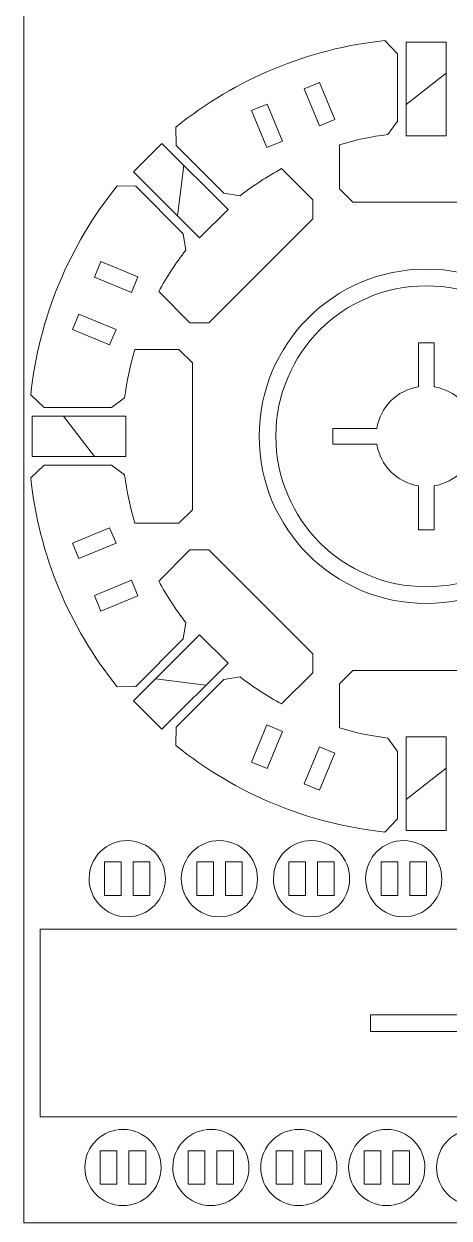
# Model space of a CAD drawing. Header units: centimetres. Extents: x -226 to -75, y 0 to 222.
# Drawn here: x -225.84 to -219.47, y 102.32 to 120.18 of the extents above; entities that cross this region are included whole.
import ezdxf

# ---------------------------------------------------------------- set-up
doc = ezdxf.new("R2010")
doc.units = ezdxf.units.CM
doc.header["$MEASUREMENT"] = 0
doc.layers.add('layer 1', color=7, linetype='Continuous')

msp = doc.modelspace()

# ---------------------------------------------------------------- linework, layer by layer
at = {"layer": 'layer 1', "color": 250, "lineweight": 20}
msp.add_lwpolyline([(-225.83724, 102.24642), (-175.83724, 102.24642), (-175.83724, 132.24642), (-225.83724, 132.24642), (-225.83724, 102.24642)], close=True, dxfattribs=at)
at = {"layer": 'layer 1', "color": 242, "lineweight": 9}
for points in [[(-220.43713, 119.92623), (-221.58178, 119.806), (-222.6672, 119.35653), (-223.56153, 118.6321)], [(-220.24627, 119.72724), (-220.24627, 119.72724), (-220.43712, 119.92624), (-220.43712, 119.92624)], [(-220.24627, 118.72065), (-220.24627, 118.72065), (-220.24627, 119.72723), (-220.24627, 119.72723)], [(-221.64387, 119.20483), (-221.64387, 119.20483), (-221.4129, 119.30046), (-221.4129, 119.30046)], [(-221.41291, 119.30046), (-221.41291, 119.30046), (-221.18325, 118.74614), (-221.18325, 118.74614)], [(-219.51619, 119.43737), (-219.51619, 119.43737), (-220.11619, 118.97068), (-220.11619, 118.97068)], [(-221.41428, 118.65047), (-221.41428, 118.65047), (-221.64387, 119.20483), (-221.64387, 119.20483)], [(-222.42914, 118.87954), (-222.42914, 118.87954), (-222.19818, 118.97518), (-222.19818, 118.97518)], [(-222.19818, 118.97517), (-222.19818, 118.97517), (-221.96859, 118.42092), (-221.96859, 118.42092)], [(-222.19956, 118.32522), (-222.19956, 118.32522), (-222.42915, 118.87954), (-222.42915, 118.87954)], [(-223.56161, 118.63197), (-223.56161, 118.63197), (-223.5559, 118.35638), (-223.5559, 118.35638)], [(-221.18326, 118.74614), (-221.18326, 118.74614), (-221.41429, 118.65047), (-221.41429, 118.65047)], [(-220.39103, 118.52221), (-220.39103, 118.52221), (-220.24625, 118.72065), (-220.24625, 118.72065)], [(-221.9686, 118.42093), (-221.9686, 118.42093), (-222.19956, 118.32522), (-222.19956, 118.32522)], [(-221.11621, 118.36905), (-220.87795, 118.44013), (-220.63775, 118.49079), (-220.39102, 118.52222)], [(-223.5559, 118.3564), (-223.5559, 118.3564), (-222.84413, 117.6446), (-222.84413, 117.6446)], [(-221.11629, 117.70862), (-221.11629, 117.70862), (-221.11621, 118.36906), (-221.11621, 118.36906)], [(-223.53701, 117.30534), (-223.53701, 117.30534), (-223.44268, 118.05947), (-223.44268, 118.05947)], [(-222.6014, 117.60658), (-222.40469, 117.75883), (-222.19916, 117.89286), (-221.98026, 118.01118)], [(-221.98025, 118.01117), (-221.98025, 118.01117), (-221.51338, 117.54423), (-221.51338, 117.54423)], [(-224.43963, 117.75396), (-225.16411, 116.85969), (-225.61362, 115.77445), (-225.73382, 114.62968)], [(-224.16395, 117.74831), (-224.16395, 117.74831), (-224.43961, 117.75395), (-224.43961, 117.75395)], [(-223.4522, 117.03675), (-223.4522, 117.03675), (-224.16396, 117.74829), (-224.16396, 117.74829)], [(-220.91626, 117.50862), (-220.91626, 117.50862), (-221.11629, 117.70861), (-221.11629, 117.70861)], [(-222.84414, 117.64461), (-222.84414, 117.64461), (-222.60139, 117.60665), (-222.60139, 117.60665)], [(-221.51337, 117.54424), (-221.51337, 117.54424), (-221.51337, 117.26146), (-221.51337, 117.26146)], [(-218.71624, 117.50862), (-218.71624, 117.50862), (-220.91625, 117.50862), (-220.91625, 117.50862)], [(-223.06896, 115.70584), (-223.06896, 115.70584), (-221.51335, 117.26145), (-221.51335, 117.26145)], [(-223.41423, 116.79401), (-223.41423, 116.79401), (-223.45219, 117.03675), (-223.45219, 117.03675)], [(-224.78283, 116.39066), (-224.78283, 116.39066), (-224.68712, 116.62169), (-224.68712, 116.62169)], [(-224.68713, 116.62169), (-224.68713, 116.62169), (-224.13281, 116.3921), (-224.13281, 116.3921)], [(-223.81869, 116.17279), (-223.70037, 116.39155), (-223.56652, 116.59729), (-223.41423, 116.79399)], [(-224.22852, 116.16115), (-224.22852, 116.16115), (-224.78284, 116.39066), (-224.78284, 116.39066)], [(-224.13281, 116.3921), (-224.13281, 116.3921), (-224.22852, 116.16114), (-224.22852, 116.16114)], [(-223.35181, 115.70584), (-223.35181, 115.70584), (-223.81867, 116.17278), (-223.81867, 116.17278)], [(-224.4581, 115.60676), (-224.4581, 115.60676), (-224.55373, 115.37573), (-224.55373, 115.37573)], [(-223.06896, 115.70584), (-223.06896, 115.70584), (-223.35182, 115.70584), (-223.35182, 115.70584)], [(-224.3298, 114.5835), (-224.29837, 114.83037), (-224.24768, 115.07044), (-224.17663, 115.3087)], [(-224.17663, 115.30869), (-224.17663, 115.30869), (-223.5162, 115.30883), (-223.5162, 115.30883)], [(-223.51621, 115.30883), (-223.51621, 115.30883), (-223.31632, 115.1088), (-223.31632, 115.1088)], [(-223.31632, 115.10881), (-223.31632, 115.10881), (-223.31625, 112.90885), (-223.31625, 112.90885)], [(-225.73382, 114.62959), (-225.73382, 114.62959), (-225.53495, 114.43881), (-225.53495, 114.43881)], [(-224.52824, 114.43874), (-224.52824, 114.43874), (-224.3298, 114.58352), (-224.3298, 114.58352)], [(-225.53496, 114.4388), (-225.53496, 114.4388), (-224.52824, 114.43873), (-224.52824, 114.43873)], [(-224.77828, 113.70879), (-224.77828, 113.70879), (-225.2449, 114.30879), (-225.2449, 114.30879)], [(-225.53483, 113.57877), (-225.53483, 113.57877), (-225.73382, 113.38793), (-225.73382, 113.38793)], [(-224.52831, 113.57877), (-224.52831, 113.57877), (-225.53482, 113.57877), (-225.53482, 113.57877)], [(-224.3298, 113.43408), (-224.3298, 113.43408), (-224.52831, 113.57878), (-224.52831, 113.57878)], [(-224.17663, 112.70881), (-224.24768, 112.94715), (-224.29838, 113.18739), (-224.32981, 113.43409)], [(-225.73374, 113.38791), (-225.61366, 112.24318), (-225.16418, 111.1579), (-224.43954, 110.2635)], [(-223.31625, 112.90884), (-223.31625, 112.90884), (-223.51621, 112.70874), (-223.51621, 112.70874)], [(-223.51621, 112.70875), (-223.51621, 112.70875), (-224.17664, 112.70882), (-224.17664, 112.70882)], [(-224.55373, 112.6417), (-224.55373, 112.6417), (-224.45809, 112.41074), (-224.45809, 112.41074)], [(-223.81869, 111.84479), (-223.81869, 111.84479), (-223.35182, 112.31165), (-223.35182, 112.31165)], [(-223.35181, 112.31166), (-223.35181, 112.31166), (-223.06895, 112.31166), (-223.06895, 112.31166)], [(-223.06896, 112.31166), (-223.06896, 112.31166), (-221.51335, 110.75605), (-221.51335, 110.75605)], [(-224.78283, 111.62692), (-224.78283, 111.62692), (-224.22844, 111.85644), (-224.22844, 111.85644)], [(-224.22845, 111.85643), (-224.22845, 111.85643), (-224.13281, 111.62554), (-224.13281, 111.62554)], [(-223.41423, 111.22363), (-223.56649, 111.42027), (-223.70037, 111.62594), (-223.81869, 111.84477)], [(-224.68713, 111.39589), (-224.68713, 111.39589), (-224.78284, 111.62692), (-224.78284, 111.62692)], [(-224.13281, 111.62554), (-224.13281, 111.62554), (-224.68713, 111.39588), (-224.68713, 111.39588)], [(-223.4522, 110.98103), (-223.4522, 110.98103), (-223.41424, 111.22364), (-223.41424, 111.22364)], [(-224.16402, 110.26914), (-224.16402, 110.26914), (-223.45219, 110.98104), (-223.45219, 110.98104)], [(-221.51337, 110.75606), (-221.51337, 110.75606), (-221.51337, 110.47321), (-221.51337, 110.47321)], [(-223.11279, 110.28795), (-223.11279, 110.28795), (-223.86699, 110.38221), (-223.86699, 110.38221)], [(-222.84414, 110.37283), (-222.84414, 110.37283), (-223.5559, 109.66114), (-223.5559, 109.66114)], [(-222.6014, 110.4108), (-222.6014, 110.4108), (-222.84414, 110.37284), (-222.84414, 110.37284)], [(-221.98025, 110.00635), (-222.199, 110.12467), (-222.40474, 110.25851), (-222.60145, 110.41088)], [(-221.51337, 110.47322), (-221.51337, 110.47322), (-221.98023, 110.00636), (-221.98023, 110.00636)], [(-221.11621, 110.30875), (-221.11621, 110.30875), (-220.91626, 110.50885), (-220.91626, 110.50885)], [(-220.91626, 110.50885), (-220.91626, 110.50885), (-218.71625, 110.50877), (-218.71625, 110.50877)], [(-224.43956, 110.26348), (-224.43956, 110.26348), (-224.16401, 110.26913), (-224.16401, 110.26913)], [(-221.11629, 109.6484), (-221.11629, 109.6484), (-221.11621, 110.30876), (-221.11621, 110.30876)], [(-223.5559, 109.66114), (-223.5559, 109.66114), (-223.56154, 109.38548), (-223.56154, 109.38548)], [(-222.42914, 109.1379), (-222.42914, 109.1379), (-222.19955, 109.6923), (-222.19955, 109.6923)], [(-222.19956, 109.69229), (-222.19956, 109.69229), (-221.9686, 109.59658), (-221.9686, 109.59658)], [(-221.9686, 109.59658), (-221.9686, 109.59658), (-222.19812, 109.04226), (-222.19812, 109.04226)], [(-220.39103, 109.49523), (-220.63777, 109.52666), (-220.87789, 109.57736), (-221.1163, 109.64841)], [(-220.24627, 109.29686), (-220.24627, 109.29686), (-220.39098, 109.49523), (-220.39098, 109.49523)], [(-223.56154, 109.38547), (-222.66718, 108.6609), (-221.58186, 108.21139), (-220.43714, 108.09127)], [(-221.64387, 108.81262), (-221.64387, 108.81262), (-221.41421, 109.36694), (-221.41421, 109.36694)], [(-221.41422, 109.36694), (-221.41422, 109.36694), (-221.18325, 109.2713), (-221.18325, 109.2713)], [(-220.24627, 108.29013), (-220.24627, 108.29013), (-220.24627, 109.29686), (-220.24627, 109.29686)], [(-222.19811, 109.04227), (-222.19811, 109.04227), (-222.42915, 109.1379), (-222.42915, 109.1379)], [(-221.18326, 109.2713), (-221.18326, 109.2713), (-221.41292, 108.71698), (-221.41292, 108.71698)], [(-219.51619, 109.04668), (-219.51619, 109.04668), (-220.11619, 108.57999), (-220.11619, 108.57999)], [(-221.41291, 108.71698), (-221.41291, 108.71698), (-221.64387, 108.81262), (-221.64387, 108.81262)], [(-220.43713, 108.09128), (-220.43713, 108.09128), (-220.24627, 108.29014), (-220.24627, 108.29014)]]:
    msp.add_open_spline(points, degree=3, dxfattribs=at)
for points, knots in [([(-220.11619, 118.50404), (-220.11619, 118.50404), (-219.51619, 118.50404), (-219.51619, 118.50404), (-219.51619, 118.50404), (-219.51619, 118.50404), (-219.51619, 119.90407), (-219.51619, 119.90407), (-219.51619, 119.90407), (-219.51619, 119.90407), (-220.11619, 119.90407), (-220.11619, 119.90407), (-220.11619, 119.90407), (-220.11619, 119.90407), (-220.11619, 118.50404), (-220.11619, 118.50404)], [0, 0, 0, 0, 0.2, 0.2, 0.2, 0.2, 0.4, 0.4, 0.4, 0.4, 0.6, 0.6, 0.6, 0.6, 1, 1, 1, 1]), ([(-223.77273, 118.38951), (-223.77273, 118.38951), (-224.19695, 117.96522), (-224.19695, 117.96522), (-224.19695, 117.96522), (-224.19695, 117.96522), (-223.20705, 116.97545), (-223.20705, 116.97545), (-223.20705, 116.97545), (-223.20705, 116.97545), (-222.78273, 117.39958), (-222.78273, 117.39958), (-222.78273, 117.39958), (-222.78273, 117.39958), (-223.77273, 118.38951), (-223.77273, 118.38951)], [0, 0, 0, 0, 0.2, 0.2, 0.2, 0.2, 0.4, 0.4, 0.4, 0.4, 0.6, 0.6, 0.6, 0.6, 1, 1, 1, 1]), ([(-219.81625, 116.50876), (-218.43559, 116.50883), (-217.31629, 115.3895), (-217.31629, 114.00873), (-217.31629, 114.00873), (-217.31629, 112.62806), (-218.43559, 111.50884), (-219.81625, 111.50884), (-219.81625, 111.50884), (-221.19698, 111.50884), (-222.31627, 112.62806), (-222.31627, 114.0088), (-222.31627, 114.0088), (-222.31627, 115.38957), (-221.19698, 116.50876), (-219.81625, 116.50876)], [0, 0, 0, 0, 0.2, 0.2, 0.2, 0.2, 0.4, 0.4, 0.4, 0.4, 0.6, 0.6, 0.6, 0.6, 1, 1, 1, 1]), ([(-219.81625, 116.25878), (-218.57366, 116.25878), (-217.56627, 115.25135), (-217.56627, 114.00873), (-217.56627, 114.00873), (-217.56627, 112.76614), (-218.57366, 111.75878), (-219.81625, 111.75878), (-219.81625, 111.75878), (-221.0589, 111.75871), (-222.06622, 112.76614), (-222.06629, 114.00873), (-222.06629, 114.00873), (-222.06622, 115.25142), (-221.05883, 116.25878), (-219.81625, 116.25878)], [0, 0, 0, 0, 0.2, 0.2, 0.2, 0.2, 0.4, 0.4, 0.4, 0.4, 0.6, 0.6, 0.6, 0.6, 1, 1, 1, 1]), ([(-224.4581, 115.60676), (-224.4581, 115.60676), (-225.01242, 115.83642), (-225.01242, 115.83642), (-225.01242, 115.83642), (-225.01242, 115.83642), (-225.10805, 115.60545), (-225.10805, 115.60545), (-225.10805, 115.60545), (-225.10805, 115.60545), (-224.55373, 115.37573), (-224.55373, 115.37573)], [0, 0, 0, 0, 0.25, 0.25, 0.25, 0.25, 0.5, 0.5, 0.5, 0.5, 1, 1, 1, 1]), ([(-221.21626, 114.12544), (-221.21626, 114.12544), (-220.55633, 114.12544), (-220.55633, 114.12544), (-220.55633, 114.12544), (-220.5061, 114.44604), (-220.25351, 114.69863), (-219.9329, 114.74887), (-219.9329, 114.74887), (-219.9329, 114.74887), (-219.9329, 115.40874), (-219.9329, 115.40874), (-219.9329, 115.40874), (-219.9329, 115.40874), (-219.69968, 115.40881), (-219.69968, 115.40881), (-219.69968, 115.40881), (-219.69968, 115.40881), (-219.69968, 114.74887), (-219.69968, 114.74887), (-219.69968, 114.74887), (-219.37901, 114.69863), (-219.12642, 114.44597), (-219.07632, 114.12551), (-219.07632, 114.12551), (-219.07632, 114.12551), (-218.41631, 114.12558), (-218.41631, 114.12558), (-218.41631, 114.12558), (-218.41631, 114.12558), (-218.41631, 113.89222), (-218.41631, 113.89222), (-218.41631, 113.89222), (-218.41631, 113.89222), (-219.07632, 113.89215), (-219.07632, 113.89215), (-219.07632, 113.89215), (-219.12642, 113.57154), (-219.37915, 113.31909), (-219.69968, 113.26879), (-219.69968, 113.26879), (-219.69968, 113.26879), (-219.69968, 112.60878), (-219.69968, 112.60878), (-219.69968, 112.60878), (-219.69968, 112.60878), (-219.9329, 112.60885), (-219.9329, 112.60885), (-219.9329, 112.60885), (-219.9329, 112.60885), (-219.93297, 113.26886), (-219.93297, 113.26886), (-219.93297, 113.26886), (-220.25351, 113.31909), (-220.5061, 113.57168), (-220.55619, 113.89208), (-220.55619, 113.89208), (-220.55619, 113.89208), (-221.21633, 113.89208), (-221.21633, 113.89208), (-221.21633, 113.89208), (-221.21633, 113.89208), (-221.21626, 114.12544), (-221.21626, 114.12544)], [0, 0, 0, 0, 0.05882353, 0.05882353, 0.05882353, 0.05882353, 0.11764706, 0.11764706, 0.11764706, 0.11764706, 0.17647059, 0.17647059, 0.17647059, 0.17647059, 0.23529412, 0.23529412, 0.23529412, 0.23529412, 0.29411765, 0.29411765, 0.29411765, 0.29411765, 0.35294118, 0.35294118, 0.35294118, 0.35294118, 0.41176471, 0.41176471, 0.41176471, 0.41176471, 0.47058824, 0.47058824, 0.47058824, 0.47058824, 0.52941176, 0.52941176, 0.52941176, 0.52941176, 0.58823529, 0.58823529, 0.58823529, 0.58823529, 0.64705882, 0.64705882, 0.64705882, 0.64705882, 0.70588235, 0.70588235, 0.70588235, 0.70588235, 0.76470588, 0.76470588, 0.76470588, 0.76470588, 0.82352941, 0.82352941, 0.82352941, 0.82352941, 0.88235294, 0.88235294, 0.88235294, 0.88235294, 1, 1, 1, 1]), ([(-225.71156, 114.30879), (-225.71156, 114.30879), (-225.71149, 113.70878), (-225.71149, 113.70878), (-225.71149, 113.70878), (-225.71149, 113.70878), (-224.31152, 113.70878), (-224.31152, 113.70878), (-224.31152, 113.70878), (-224.31152, 113.70878), (-224.31152, 114.30879), (-224.31152, 114.30879), (-224.31152, 114.30879), (-224.31152, 114.30879), (-225.71156, 114.30879), (-225.71156, 114.30879)], [0, 0, 0, 0, 0.2, 0.2, 0.2, 0.2, 0.4, 0.4, 0.4, 0.4, 0.6, 0.6, 0.6, 0.6, 1, 1, 1, 1]), ([(-224.55373, 112.6417), (-224.55373, 112.6417), (-225.10805, 112.41212), (-225.10805, 112.41212), (-225.10805, 112.41212), (-225.10805, 112.41212), (-225.01241, 112.18115), (-225.01241, 112.18115), (-225.01241, 112.18115), (-225.01241, 112.18115), (-224.45809, 112.41074), (-224.45809, 112.41074)], [0, 0, 0, 0, 0.25, 0.25, 0.25, 0.25, 0.5, 0.5, 0.5, 0.5, 1, 1, 1, 1]), ([(-224.19696, 110.05223), (-224.19696, 110.05223), (-223.77267, 109.62802), (-223.77267, 109.62802), (-223.77267, 109.62802), (-223.77267, 109.62802), (-222.78274, 110.61791), (-222.78274, 110.61791), (-222.78274, 110.61791), (-222.78274, 110.61791), (-223.20696, 111.04223), (-223.20696, 111.04223), (-223.20696, 111.04223), (-223.20696, 111.04223), (-224.19696, 110.05223), (-224.19696, 110.05223)], [0, 0, 0, 0, 0.2, 0.2, 0.2, 0.2, 0.4, 0.4, 0.4, 0.4, 0.6, 0.6, 0.6, 0.6, 1, 1, 1, 1]), ([(-220.11619, 108.1134), (-220.11619, 108.1134), (-219.51619, 108.1134), (-219.51619, 108.1134), (-219.51619, 108.1134), (-219.51619, 108.1134), (-219.51619, 109.51343), (-219.51619, 109.51343), (-219.51619, 109.51343), (-219.51619, 109.51343), (-220.11619, 109.51343), (-220.11619, 109.51343), (-220.11619, 109.51343), (-220.11619, 109.51343), (-220.11619, 108.1134), (-220.11619, 108.1134)], [0, 0, 0, 0, 0.2, 0.2, 0.2, 0.2, 0.4, 0.4, 0.4, 0.4, 0.6, 0.6, 0.6, 0.6, 1, 1, 1, 1]), ([(-224.29397, 106.82302), (-224.60879, 106.82496), (-224.8624, 107.08174), (-224.86043, 107.39656), (-224.86043, 107.39656), (-224.85849, 107.7113), (-224.60177, 107.96491), (-224.28695, 107.96297), (-224.28695, 107.96297), (-223.97213, 107.96107), (-223.71848, 107.70424), (-223.72042, 107.38947), (-223.72042, 107.38947), (-223.72243, 107.07465), (-223.97915, 106.82108), (-224.29397, 106.82302)], [0, 0, 0, 0, 0.2, 0.2, 0.2, 0.2, 0.4, 0.4, 0.4, 0.4, 0.6, 0.6, 0.6, 0.6, 1, 1, 1, 1]), ([(-222.9149, 106.82302), (-223.22972, 106.82496), (-223.48326, 107.08174), (-223.48135, 107.39656), (-223.48135, 107.39656), (-223.47941, 107.7113), (-223.2227, 107.96491), (-222.90781, 107.96297), (-222.90781, 107.96297), (-222.59306, 107.96107), (-222.33941, 107.70424), (-222.34135, 107.38947), (-222.34135, 107.38947), (-222.34329, 107.07465), (-222.60008, 106.82108), (-222.9149, 106.82302)], [0, 0, 0, 0, 0.2, 0.2, 0.2, 0.2, 0.4, 0.4, 0.4, 0.4, 0.6, 0.6, 0.6, 0.6, 1, 1, 1, 1]), ([(-221.53583, 106.82302), (-221.85058, 106.82496), (-222.10419, 107.08174), (-222.10229, 107.39656), (-222.10229, 107.39656), (-222.10035, 107.7113), (-221.84356, 107.96491), (-221.52874, 107.96297), (-221.52874, 107.96297), (-221.21399, 107.96107), (-220.96034, 107.70424), (-220.96228, 107.38947), (-220.96228, 107.38947), (-220.96422, 107.07465), (-221.22101, 106.82108), (-221.53583, 106.82302)], [0, 0, 0, 0, 0.2, 0.2, 0.2, 0.2, 0.4, 0.4, 0.4, 0.4, 0.6, 0.6, 0.6, 0.6, 1, 1, 1, 1]), ([(-220.1567, 106.82302), (-220.47152, 106.82496), (-220.72513, 107.08174), (-220.72322, 107.39656), (-220.72322, 107.39656), (-220.72121, 107.7113), (-220.4645, 107.96491), (-220.14968, 107.96297), (-220.14968, 107.96297), (-219.83486, 107.96107), (-219.58121, 107.70424), (-219.58322, 107.38947), (-219.58322, 107.38947), (-219.58516, 107.07465), (-219.84195, 106.82108), (-220.1567, 106.82302)], [0, 0, 0, 0, 0.2, 0.2, 0.2, 0.2, 0.4, 0.4, 0.4, 0.4, 0.6, 0.6, 0.6, 0.6, 1, 1, 1, 1]), ([(-224.63043, 107.64301), (-224.63043, 107.64301), (-224.38045, 107.64301), (-224.38045, 107.64301), (-224.38045, 107.64301), (-224.38045, 107.64301), (-224.38045, 107.14299), (-224.38045, 107.14299), (-224.38045, 107.14299), (-224.38045, 107.14299), (-224.63043, 107.14299), (-224.63043, 107.14299), (-224.63043, 107.14299), (-224.63043, 107.14299), (-224.63043, 107.64301), (-224.63043, 107.64301)], [0, 0, 0, 0, 0.2, 0.2, 0.2, 0.2, 0.4, 0.4, 0.4, 0.4, 0.6, 0.6, 0.6, 0.6, 1, 1, 1, 1]), ([(-224.20047, 107.64301), (-224.20047, 107.64301), (-223.95042, 107.64301), (-223.95042, 107.64301), (-223.95042, 107.64301), (-223.95042, 107.64301), (-223.95042, 107.14299), (-223.95042, 107.14299), (-223.95042, 107.14299), (-223.95042, 107.14299), (-224.20047, 107.14299), (-224.20047, 107.14299), (-224.20047, 107.14299), (-224.20047, 107.14299), (-224.20047, 107.64301), (-224.20047, 107.64301)], [0, 0, 0, 0, 0.2, 0.2, 0.2, 0.2, 0.4, 0.4, 0.4, 0.4, 0.6, 0.6, 0.6, 0.6, 1, 1, 1, 1]), ([(-223.25135, 107.64301), (-223.25135, 107.64301), (-223.00137, 107.64301), (-223.00137, 107.64301), (-223.00137, 107.64301), (-223.00137, 107.64301), (-223.00137, 107.14299), (-223.00137, 107.14299), (-223.00137, 107.14299), (-223.00137, 107.14299), (-223.25135, 107.14299), (-223.25135, 107.14299), (-223.25135, 107.14299), (-223.25135, 107.14299), (-223.25135, 107.64301), (-223.25135, 107.64301)], [0, 0, 0, 0, 0.2, 0.2, 0.2, 0.2, 0.4, 0.4, 0.4, 0.4, 0.6, 0.6, 0.6, 0.6, 1, 1, 1, 1]), ([(-222.82132, 107.64301), (-222.82132, 107.64301), (-222.57134, 107.64301), (-222.57134, 107.64301), (-222.57134, 107.64301), (-222.57134, 107.64301), (-222.57134, 107.14299), (-222.57134, 107.14299), (-222.57134, 107.14299), (-222.57134, 107.14299), (-222.82132, 107.14299), (-222.82132, 107.14299), (-222.82132, 107.14299), (-222.82132, 107.14299), (-222.82132, 107.64301), (-222.82132, 107.64301)], [0, 0, 0, 0, 0.2, 0.2, 0.2, 0.2, 0.4, 0.4, 0.4, 0.4, 0.6, 0.6, 0.6, 0.6, 1, 1, 1, 1]), ([(-221.87227, 107.64301), (-221.87227, 107.64301), (-221.6223, 107.64301), (-221.6223, 107.64301), (-221.6223, 107.64301), (-221.6223, 107.64301), (-221.6223, 107.14299), (-221.6223, 107.14299), (-221.6223, 107.14299), (-221.6223, 107.14299), (-221.87227, 107.14299), (-221.87227, 107.14299), (-221.87227, 107.14299), (-221.87227, 107.14299), (-221.87227, 107.64301), (-221.87227, 107.64301)], [0, 0, 0, 0, 0.2, 0.2, 0.2, 0.2, 0.4, 0.4, 0.4, 0.4, 0.6, 0.6, 0.6, 0.6, 1, 1, 1, 1]), ([(-221.44227, 107.64301), (-221.44227, 107.64301), (-221.1923, 107.64301), (-221.1923, 107.64301), (-221.1923, 107.64301), (-221.1923, 107.64301), (-221.1923, 107.14299), (-221.1923, 107.14299), (-221.1923, 107.14299), (-221.1923, 107.14299), (-221.44227, 107.14299), (-221.44227, 107.14299), (-221.44227, 107.14299), (-221.44227, 107.14299), (-221.44227, 107.64301), (-221.44227, 107.64301)], [0, 0, 0, 0, 0.2, 0.2, 0.2, 0.2, 0.4, 0.4, 0.4, 0.4, 0.6, 0.6, 0.6, 0.6, 1, 1, 1, 1]), ([(-220.49321, 107.64301), (-220.49321, 107.64301), (-220.24316, 107.64301), (-220.24316, 107.64301), (-220.24316, 107.64301), (-220.24316, 107.64301), (-220.24316, 107.14299), (-220.24316, 107.14299), (-220.24316, 107.14299), (-220.24316, 107.14299), (-220.49321, 107.14299), (-220.49321, 107.14299), (-220.49321, 107.14299), (-220.49321, 107.14299), (-220.49321, 107.64301), (-220.49321, 107.64301)], [0, 0, 0, 0, 0.2, 0.2, 0.2, 0.2, 0.4, 0.4, 0.4, 0.4, 0.6, 0.6, 0.6, 0.6, 1, 1, 1, 1]), ([(-220.0632, 107.64301), (-220.0632, 107.64301), (-219.81323, 107.64301), (-219.81323, 107.64301), (-219.81323, 107.64301), (-219.81323, 107.64301), (-219.81323, 107.14299), (-219.81323, 107.14299), (-219.81323, 107.14299), (-219.81323, 107.14299), (-220.0632, 107.14299), (-220.0632, 107.14299), (-220.0632, 107.14299), (-220.0632, 107.14299), (-220.0632, 107.64301), (-220.0632, 107.64301)], [0, 0, 0, 0, 0.2, 0.2, 0.2, 0.2, 0.4, 0.4, 0.4, 0.4, 0.6, 0.6, 0.6, 0.6, 1, 1, 1, 1]), ([(-225.09344, 103.83061), (-225.09344, 103.83061), (-215.6388, 103.83061), (-215.6388, 103.83061), (-215.6388, 103.83061), (-215.6388, 103.83061), (-215.65266, 105.10826), (-215.65266, 105.10826), (-215.65266, 105.10826), (-215.65266, 105.10826), (-220.65272, 105.10826), (-220.65272, 105.10826), (-220.65272, 105.10826), (-220.65272, 105.10826), (-220.65272, 105.35528), (-220.65272, 105.35528), (-220.65272, 105.35528), (-220.65272, 105.35528), (-215.65266, 105.35528), (-215.65266, 105.35528), (-215.65266, 105.35528), (-215.65266, 105.35528), (-215.65266, 106.63678), (-215.65266, 106.63678), (-215.65266, 106.63678), (-215.65266, 106.63678), (-225.09344, 106.63678), (-225.09344, 106.63678), (-225.09344, 106.63678), (-225.09344, 106.63678), (-225.5934, 106.63678), (-225.5934, 106.63678), (-225.5934, 106.63678), (-225.5934, 106.63678), (-225.5934, 103.83061), (-225.5934, 103.83061), (-225.5934, 103.83061), (-225.5934, 103.83061), (-225.09344, 103.83061), (-225.09344, 103.83061)], [0, 0, 0, 0, 0.09090909, 0.09090909, 0.09090909, 0.09090909, 0.18181818, 0.18181818, 0.18181818, 0.18181818, 0.27272727, 0.27272727, 0.27272727, 0.27272727, 0.36363636, 0.36363636, 0.36363636, 0.36363636, 0.45454545, 0.45454545, 0.45454545, 0.45454545, 0.54545455, 0.54545455, 0.54545455, 0.54545455, 0.63636364, 0.63636364, 0.63636364, 0.63636364, 0.72727273, 0.72727273, 0.72727273, 0.72727273, 0.81818182, 0.81818182, 0.81818182, 0.81818182, 1, 1, 1, 1]), ([(-224.35791, 102.50445), (-224.67273, 102.50639), (-224.92634, 102.76318), (-224.92437, 103.078), (-224.92437, 103.078), (-224.92243, 103.39275), (-224.66571, 103.64636), (-224.35089, 103.64442), (-224.35089, 103.64442), (-224.03607, 103.64251), (-223.78242, 103.38569), (-223.78437, 103.07091), (-223.78437, 103.07091), (-223.78638, 102.75609), (-224.04309, 102.50251), (-224.35791, 102.50445)], [0, 0, 0, 0, 0.2, 0.2, 0.2, 0.2, 0.4, 0.4, 0.4, 0.4, 0.6, 0.6, 0.6, 0.6, 1, 1, 1, 1]), ([(-223.04223, 102.50445), (-223.35705, 102.50639), (-223.61059, 102.76318), (-223.60869, 103.078), (-223.60869, 103.078), (-223.60674, 103.39275), (-223.35003, 103.64636), (-223.03514, 103.64442), (-223.03514, 103.64442), (-222.72039, 103.64251), (-222.46674, 103.38569), (-222.46868, 103.07091), (-222.46868, 103.07091), (-222.47062, 102.75609), (-222.72741, 102.50251), (-223.04223, 102.50445)], [0, 0, 0, 0, 0.2, 0.2, 0.2, 0.2, 0.4, 0.4, 0.4, 0.4, 0.6, 0.6, 0.6, 0.6, 1, 1, 1, 1]), ([(-221.72655, 102.50445), (-222.0413, 102.50639), (-222.29491, 102.76318), (-222.293, 103.078), (-222.293, 103.078), (-222.29106, 103.39275), (-222.03428, 103.64636), (-221.71946, 103.64442), (-221.71946, 103.64442), (-221.40471, 103.64251), (-221.15106, 103.38569), (-221.153, 103.07091), (-221.153, 103.07091), (-221.15494, 102.75609), (-221.41173, 102.50251), (-221.72655, 102.50445)], [0, 0, 0, 0, 0.2, 0.2, 0.2, 0.2, 0.4, 0.4, 0.4, 0.4, 0.6, 0.6, 0.6, 0.6, 1, 1, 1, 1]), ([(-220.41088, 102.50445), (-220.7257, 102.50639), (-220.9793, 102.76318), (-220.97739, 103.078), (-220.97739, 103.078), (-220.97538, 103.39275), (-220.71868, 103.64636), (-220.40386, 103.64442), (-220.40386, 103.64442), (-220.08904, 103.64251), (-219.83539, 103.38569), (-219.8374, 103.07091), (-219.8374, 103.07091), (-219.83934, 102.75609), (-220.09613, 102.50251), (-220.41088, 102.50445)], [0, 0, 0, 0, 0.2, 0.2, 0.2, 0.2, 0.4, 0.4, 0.4, 0.4, 0.6, 0.6, 0.6, 0.6, 1, 1, 1, 1]), ([(-219.0952, 102.50445), (-219.41002, 102.50639), (-219.66363, 102.76318), (-219.66172, 103.078), (-219.66172, 103.078), (-219.65971, 103.39275), (-219.40299, 103.64636), (-219.08818, 103.64442), (-219.08818, 103.64442), (-218.77336, 103.64251), (-218.51971, 103.38569), (-218.52172, 103.07091), (-218.52172, 103.07091), (-218.52366, 102.75609), (-218.78045, 102.50251), (-219.0952, 102.50445)], [0, 0, 0, 0, 0.2, 0.2, 0.2, 0.2, 0.4, 0.4, 0.4, 0.4, 0.6, 0.6, 0.6, 0.6, 1, 1, 1, 1]), ([(-224.69436, 103.32445), (-224.69436, 103.32445), (-224.44438, 103.32445), (-224.44438, 103.32445), (-224.44438, 103.32445), (-224.44438, 103.32445), (-224.44438, 102.82442), (-224.44438, 102.82442), (-224.44438, 102.82442), (-224.44438, 102.82442), (-224.69436, 102.82442), (-224.69436, 102.82442), (-224.69436, 102.82442), (-224.69436, 102.82442), (-224.69436, 103.32445), (-224.69436, 103.32445)], [0, 0, 0, 0, 0.2, 0.2, 0.2, 0.2, 0.4, 0.4, 0.4, 0.4, 0.6, 0.6, 0.6, 0.6, 1, 1, 1, 1]), ([(-224.26443, 103.32445), (-224.26443, 103.32445), (-224.01438, 103.32445), (-224.01438, 103.32445), (-224.01438, 103.32445), (-224.01438, 103.32445), (-224.01438, 102.82442), (-224.01438, 102.82442), (-224.01438, 102.82442), (-224.01438, 102.82442), (-224.26443, 102.82442), (-224.26443, 102.82442), (-224.26443, 102.82442), (-224.26443, 102.82442), (-224.26443, 103.32445), (-224.26443, 103.32445)], [0, 0, 0, 0, 0.2, 0.2, 0.2, 0.2, 0.4, 0.4, 0.4, 0.4, 0.6, 0.6, 0.6, 0.6, 1, 1, 1, 1]), ([(-223.37867, 103.32445), (-223.37867, 103.32445), (-223.12869, 103.32445), (-223.12869, 103.32445), (-223.12869, 103.32445), (-223.12869, 103.32445), (-223.12869, 102.82442), (-223.12869, 102.82442), (-223.12869, 102.82442), (-223.12869, 102.82442), (-223.37867, 102.82442), (-223.37867, 102.82442), (-223.37867, 102.82442), (-223.37867, 102.82442), (-223.37867, 103.32445), (-223.37867, 103.32445)], [0, 0, 0, 0, 0.2, 0.2, 0.2, 0.2, 0.4, 0.4, 0.4, 0.4, 0.6, 0.6, 0.6, 0.6, 1, 1, 1, 1]), ([(-222.94867, 103.32445), (-222.94867, 103.32445), (-222.69869, 103.32445), (-222.69869, 103.32445), (-222.69869, 103.32445), (-222.69869, 103.32445), (-222.69869, 102.82442), (-222.69869, 102.82442), (-222.69869, 102.82442), (-222.69869, 102.82442), (-222.94867, 102.82442), (-222.94867, 102.82442), (-222.94867, 102.82442), (-222.94867, 102.82442), (-222.94867, 103.32445), (-222.94867, 103.32445)], [0, 0, 0, 0, 0.2, 0.2, 0.2, 0.2, 0.4, 0.4, 0.4, 0.4, 0.6, 0.6, 0.6, 0.6, 1, 1, 1, 1]), ([(-222.06299, 103.32445), (-222.06299, 103.32445), (-221.81301, 103.32445), (-221.81301, 103.32445), (-221.81301, 103.32445), (-221.81301, 103.32445), (-221.81301, 102.82442), (-221.81301, 102.82442), (-221.81301, 102.82442), (-221.81301, 102.82442), (-222.06299, 102.82442), (-222.06299, 102.82442), (-222.06299, 102.82442), (-222.06299, 102.82442), (-222.06299, 103.32445), (-222.06299, 103.32445)], [0, 0, 0, 0, 0.2, 0.2, 0.2, 0.2, 0.4, 0.4, 0.4, 0.4, 0.6, 0.6, 0.6, 0.6, 1, 1, 1, 1]), ([(-221.63299, 103.32445), (-221.63299, 103.32445), (-221.38301, 103.32445), (-221.38301, 103.32445), (-221.38301, 103.32445), (-221.38301, 103.32445), (-221.38301, 102.82442), (-221.38301, 102.82442), (-221.38301, 102.82442), (-221.38301, 102.82442), (-221.63299, 102.82442), (-221.63299, 102.82442), (-221.63299, 102.82442), (-221.63299, 102.82442), (-221.63299, 103.32445), (-221.63299, 103.32445)], [0, 0, 0, 0, 0.2, 0.2, 0.2, 0.2, 0.4, 0.4, 0.4, 0.4, 0.6, 0.6, 0.6, 0.6, 1, 1, 1, 1]), ([(-220.74738, 103.32445), (-220.74738, 103.32445), (-220.49733, 103.32445), (-220.49733, 103.32445), (-220.49733, 103.32445), (-220.49733, 103.32445), (-220.49733, 102.82442), (-220.49733, 102.82442), (-220.49733, 102.82442), (-220.49733, 102.82442), (-220.74738, 102.82442), (-220.74738, 102.82442), (-220.74738, 102.82442), (-220.74738, 102.82442), (-220.74738, 103.32445), (-220.74738, 103.32445)], [0, 0, 0, 0, 0.2, 0.2, 0.2, 0.2, 0.4, 0.4, 0.4, 0.4, 0.6, 0.6, 0.6, 0.6, 1, 1, 1, 1]), ([(-220.31738, 103.32445), (-220.31738, 103.32445), (-220.0674, 103.32445), (-220.0674, 103.32445), (-220.0674, 103.32445), (-220.0674, 103.32445), (-220.0674, 102.82442), (-220.0674, 102.82442), (-220.0674, 102.82442), (-220.0674, 102.82442), (-220.31738, 102.82442), (-220.31738, 102.82442), (-220.31738, 102.82442), (-220.31738, 102.82442), (-220.31738, 103.32445), (-220.31738, 103.32445)], [0, 0, 0, 0, 0.2, 0.2, 0.2, 0.2, 0.4, 0.4, 0.4, 0.4, 0.6, 0.6, 0.6, 0.6, 1, 1, 1, 1])]:
    msp.add_open_spline(points, degree=3, knots=knots, dxfattribs=at)

doc.saveas('drawing.dxf')
